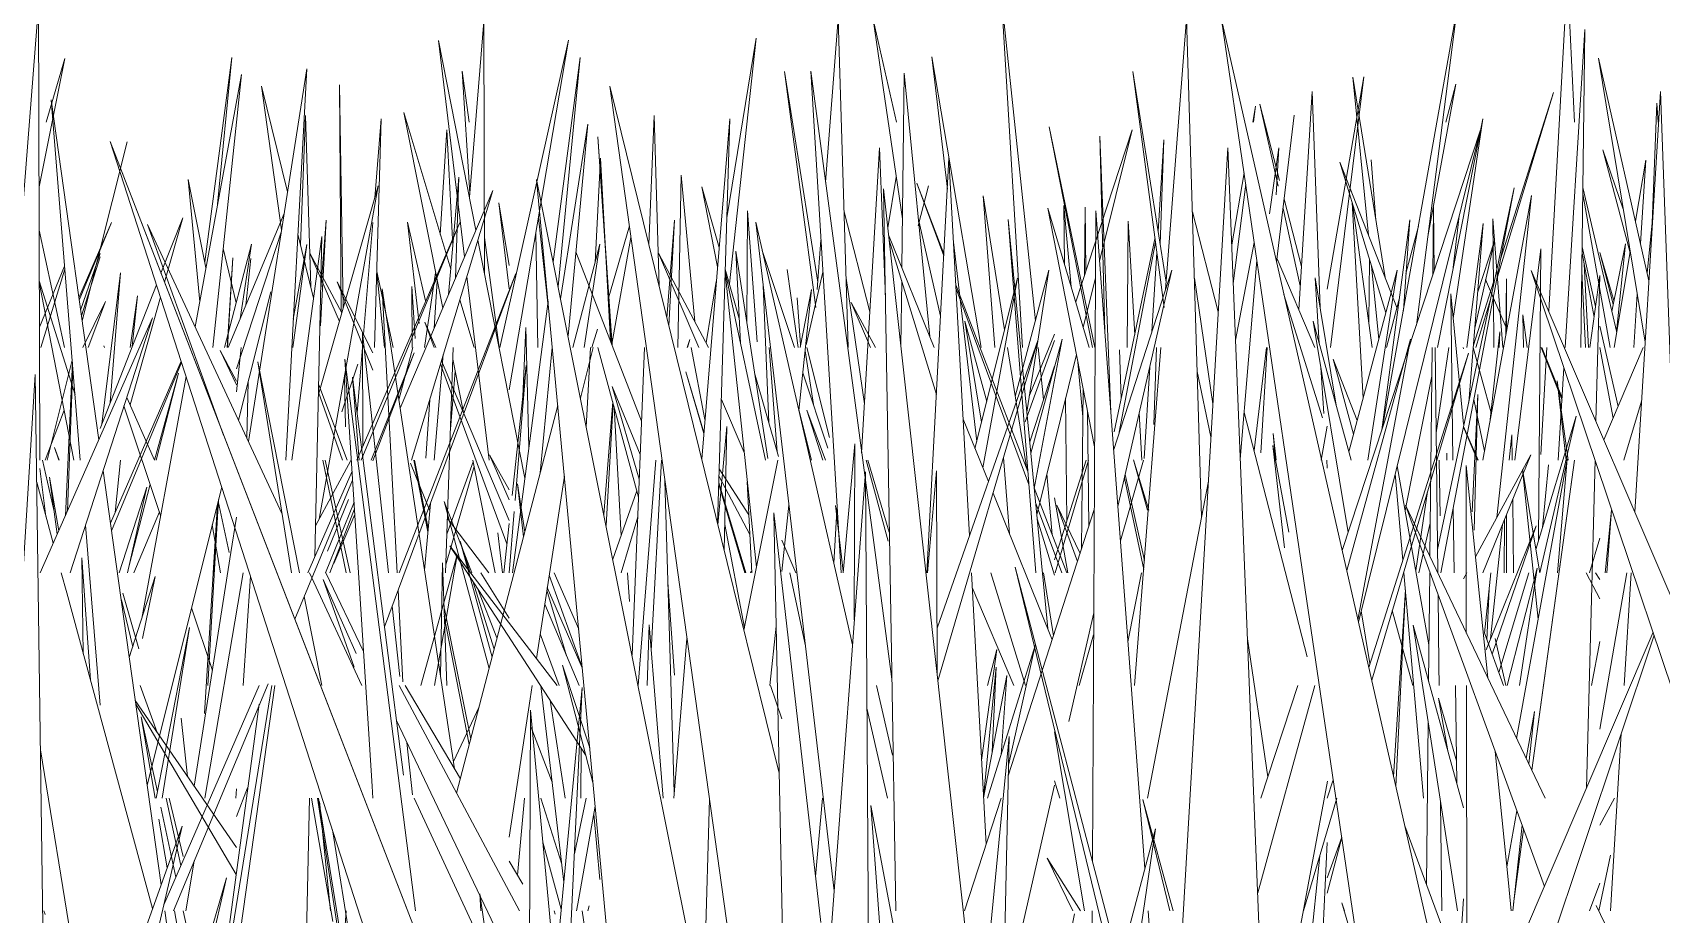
# Model space of a CAD drawing. Header units: millimetres. Extents: x -9575 to 27274, y -4387 to 11354.
# Drawn here: x -5550.96 to -5511.07, y 3094.05 to 3115.64 of the extents above; entities that cross this region are included whole.
import ezdxf

# ---------------------------------------------------------------- set-up
doc = ezdxf.new("R2010")
doc.units = ezdxf.units.MM
doc.layers.add('G-IMPT', color=8, linetype='Continuous', lineweight=9)

# ---------------------------------------------------------------- blocks, each defined once
blk = doc.blocks.new('Grass Array - 25_dwg-V15-North')
at = {"layer": 'G-IMPT'}
for p, q in [((-5540.262, 3111.608), (-5539.909, 3115.91)), ((-5539.888, 3109.716), (-5539.909, 3115.91)), ((-5513.43, 3107.931), (-5512.954, 3115.713)), ((-5513.045, 3107.931), (-5512.954, 3115.713)), ((-5540.102, 3110.8), (-5541.019, 3115.448)), ((-5540.38, 3110.147), (-5541.019, 3115.448)), ((-5539.519, 3107.931), (-5537.833, 3115.453)), ((-5539.288, 3106.892), (-5537.833, 3115.453)), ((-5546.977, 3108.434), (-5545.845, 3114.615)), ((-5546.544, 3107.931), (-5545.845, 3114.615)), ((-5529.673, 3109.886), (-5529.615, 3114.644)), ((-5528.991, 3108.198), (-5529.615, 3114.644)), ((-5516.795, 3110.645), (-5516.108, 3114.378)), ((-5516.353, 3113.449), (-5516.108, 3114.378)), ((-5521.082, 3113.449), (-5521.015, 3113.84)), ((-5521.064, 3113.449), (-5521.015, 3113.84)), ((-5540.974, 3110.699), (-5540.81, 3113.255)), ((-5540.668, 3110.418), (-5540.81, 3113.255)), ((-5538.029, 3109.124), (-5537.36, 3113.397)), ((-5537.847, 3108.215), (-5537.36, 3113.397)), ((-5525.002, 3107.931), (-5526.064, 3113.33)), ((-5526.064, 3113.33), (-5524.947, 3107.931)), ((-5520.064, 3113.616), (-5520.496, 3110.018)), ((-5516.559, 3107.931), (-5515.45, 3113.531)), ((-5516.175, 3108.635), (-5515.45, 3113.531)), ((-5549.746, 3108.58), (-5548.645, 3112.965)), ((-5549.745, 3108.579), (-5548.645, 3112.965)), ((-5540.772, 3109.228), (-5540.521, 3112.102)), ((-5540.604, 3109.622), (-5540.521, 3112.102)), ((-5521.597, 3110.446), (-5521.295, 3112.207)), ((-5543.957, 3106.777), (-5542.495, 3111.883)), ((-5543.94, 3103.722), (-5542.495, 3111.883)), ((-5539.688, 3111.773), (-5541.957, 3106.443)), ((-5541.68, 3105.172), (-5539.688, 3111.773)), ((-5527.68, 3111.645), (-5527.156, 3108.359)), ((-5527.68, 3111.645), (-5527.393, 3107.931)), ((-5527.393, 3107.931), (-5527.68, 3111.645)), ((-5521.558, 3109.492), (-5521.254, 3111.929)), ((-5547.814, 3109.749), (-5547.282, 3111.106)), ((-5547.727, 3109.525), (-5547.282, 3111.106)), ((-5546.169, 3107.931), (-5544.798, 3111.206)), ((-5526.102, 3101.047), (-5527.068, 3111.062)), ((-5526.395, 3102.413), (-5527.068, 3111.062)), ((-5517.918, 3105.91), (-5517.239, 3111.055)), ((-5517.393, 3108.838), (-5517.239, 3111.055)), ((-5517.33, 3109.742), (-5517.026, 3110.897)), ((-5550.175, 3107.931), (-5550.797, 3110.798)), ((-5545.964, 3107.403), (-5544.866, 3110.774)), ((-5538.905, 3104.73), (-5540.055, 3110.558)), ((-5550.791, 3108.424), (-5550.174, 3109.921)), ((-5550.752, 3107.931), (-5550.168, 3109.848)), ((-5541.358, 3107.931), (-5541.088, 3109.755)), ((-5539.781, 3105.172), (-5540.323, 3109.669)), ((-5532.477, 3109.842), (-5532.212, 3107.931)), ((-5519.452, 3108.023), (-5519.555, 3109.633)), ((-5519.039, 3106.513), (-5519.555, 3109.633)), ((-5549.918, 3106.767), (-5550.793, 3109.563)), ((-5549.944, 3105.172), (-5550.793, 3109.531)), ((-5549.302, 3105.946), (-5547.926, 3109.462)), ((-5542.626, 3107.377), (-5543.498, 3109.533)), ((-5542.626, 3107.802), (-5543.498, 3109.533)), ((-5541.019, 3100.212), (-5542.398, 3109.365)), ((-5542.029, 3102.413), (-5542.398, 3109.365)), ((-5541.122, 3108.406), (-5541.048, 3109.551)), ((-5533.067, 3109.444), (-5532.932, 3106.094)), ((-5529.697, 3107.979), (-5529.677, 3109.559)), ((-5527.883, 3105.455), (-5526.839, 3109.625)), ((-5527.692, 3104.982), (-5526.839, 3109.625)), ((-5515.918, 3106.049), (-5516.235, 3109.239)), ((-5516.184, 3105.172), (-5516.235, 3109.239)), ((-5549.73, 3107.931), (-5549.171, 3109.053)), ((-5549.598, 3107.931), (-5549.171, 3109.053)), ((-5548.571, 3106.522), (-5547.829, 3109.161)), ((-5548.565, 3107.931), (-5548.388, 3109.195)), ((-5548.517, 3107.953), (-5548.388, 3109.195)), ((-5532.151, 3107.993), (-5532.238, 3109.144)), ((-5517.807, 3107.931), (-5517.496, 3109.114)), ((-5541.087, 3107.931), (-5541.351, 3108.552)), ((-5541.121, 3107.931), (-5541.351, 3108.552)), ((-5538.95, 3106.726), (-5538.881, 3108.416)), ((-5538.805, 3105.487), (-5538.881, 3108.416)), ((-5537.262, 3107.931), (-5537.126, 3108.374)), ((-5541.989, 3106.65), (-5541.645, 3107.931)), ((-5541.125, 3105.172), (-5540.9, 3107.757)), ((-5540.844, 3102.413), (-5540.66, 3107.931)), ((-5537.541, 3106.688), (-5537.235, 3107.931)), ((-5532.92, 3107.931), (-5532.727, 3105.371)), ((-5531.839, 3106.531), (-5532.04, 3107.85)), ((-5531.997, 3107.931), (-5531.441, 3105.722)), ((-5527.087, 3107.931), (-5526.612, 3104.952)), ((-5520.746, 3107.931), (-5521.049, 3105.403)), ((-5516.589, 3105.837), (-5516.279, 3107.931)), ((-5512.486, 3105.669), (-5511.521, 3107.931)), ((-5550.601, 3105.172), (-5549.987, 3107.617)), ((-5550.6, 3105.172), (-5549.987, 3107.616)), ((-5549.983, 3107.566), (-5550.155, 3103.81)), ((-5549.972, 3107.436), (-5550.101, 3103.932)), ((-5550.101, 3103.932), (-5549.972, 3107.436)), ((-5539.343, 3103.121), (-5540.97, 3107.523)), ((-5539.288, 3103.696), (-5540.947, 3107.601)), ((-5540.727, 3105.93), (-5540.611, 3107.35)), ((-5538.868, 3107.485), (-5539.213, 3104.309)), ((-5538.868, 3107.485), (-5539.143, 3104.182)), ((-5519.342, 3106.316), (-5519.414, 3107.44)), ((-5513.599, 3105.172), (-5513.461, 3107.434)), ((-5548.286, 3101.291), (-5547.2, 3107.215)), ((-5536.103, 3104.706), (-5536.763, 3106.974)), ((-5536.079, 3105.308), (-5536.763, 3106.974)), ((-5517.35, 3103.938), (-5516.698, 3107.229)), ((-5541.326, 3105.218), (-5541.234, 3106.648)), ((-5536.97, 3103.841), (-5536.753, 3106.598)), ((-5536.916, 3103.573), (-5536.74, 3106.551)), ((-5511.999, 3105.172), (-5511.56, 3106.614)), ((-5550.648, 3105.172), (-5550.182, 3106.394)), ((-5514.148, 3102.982), (-5513.159, 3106.248)), ((-5514.05, 3102.413), (-5513.159, 3106.248)), ((-5534.177, 3103.587), (-5533.955, 3105.995)), ((-5534.022, 3102.959), (-5533.955, 3105.995)), ((-5519.408, 3105.172), (-5519.256, 3106.004)), ((-5516.331, 3105.341), (-5516.33, 3105.172)), ((-5550.629, 3103.791), (-5550.782, 3104.966)), ((-5550.429, 3103.917), (-5550.711, 3105.172)), ((-5548.938, 3103.892), (-5548.805, 3105.172)), ((-5544.028, 3103.56), (-5543.163, 3105.164)), ((-5541.233, 3103.93), (-5541.703, 3105.093)), ((-5541.278, 3103.419), (-5541.619, 3105.172)), ((-5541.271, 3103.497), (-5541.608, 3105.172)), ((-5540.838, 3102.604), (-5540.147, 3105.016)), ((-5540.813, 3103.357), (-5540.169, 3105.13)), ((-5527.184, 3105.235), (-5527.04, 3103.368)), ((-5527.04, 3103.368), (-5527.184, 3105.235)), ((-5519.256, 3104.976), (-5519.268, 3105.172)), ((-5513.985, 3103.52), (-5513.839, 3105.054)), ((-5550.355, 3103.357), (-5550.54, 3104.755)), ((-5550.318, 3103.441), (-5550.54, 3104.755)), ((-5546.142, 3102.909), (-5546.412, 3104.163)), ((-5543.739, 3102.939), (-5543.222, 3104.206)), ((-5541.36, 3102.477), (-5541.218, 3104.107)), ((-5517.088, 3102.465), (-5516.801, 3104.406)), ((-5548.477, 3102.413), (-5547.852, 3103.907)), ((-5543.067, 3103.838), (-5543.578, 3102.638)), ((-5539.165, 3103.914), (-5539.29, 3102.413)), ((-5516.15, 3102.413), (-5516.17, 3104.006)), ((-5546.358, 3102.413), (-5546.556, 3103.585)), ((-5539.566, 3103.392), (-5539.448, 3102.413)), ((-5539.288, 3103.621), (-5539.42, 3102.413)), ((-5515.369, 3100.526), (-5514.139, 3103.561)), ((-5515.219, 3100.418), (-5514.139, 3103.561)), ((-5512.837, 3102.413), (-5512.58, 3103.26)), ((-5541.449, 3099.654), (-5540.559, 3102.855)), ((-5541.019, 3100.212), (-5540.559, 3102.855)), ((-5540.485, 3103.185), (-5539.706, 3100.345)), ((-5540.485, 3103.185), (-5540.243, 3102.413)), ((-5540.243, 3102.413), (-5540.485, 3103.185)), ((-5540.968, 3099.879), (-5540.923, 3102.659)), ((-5540.815, 3099.654), (-5540.923, 3102.659)), ((-5543.082, 3100.1), (-5543.846, 3102.252)), ((-5543.031, 3100.435), (-5543.846, 3102.252)), ((-5540.178, 3102.207), (-5539.655, 3100.541)), ((-5539.655, 3100.541), (-5540.178, 3102.207)), ((-5526.206, 3102.413), (-5525.96, 3100.87)), ((-5515.059, 3099.974), (-5514.321, 3102.413)), ((-5541.888, 3099.744), (-5542.007, 3101.987)), ((-5540.264, 3098.207), (-5540.876, 3101.355)), ((-5540.23, 3098.336), (-5540.874, 3101.528)), ((-5537.572, 3099.654), (-5538.416, 3101.643)), ((-5538.061, 3099.654), (-5538.527, 3100.916)), ((-5512.788, 3099.654), (-5512.58, 3100.727)), ((-5541.019, 3100.212), (-5541.115, 3099.654)), ((-5540.628, 3097.615), (-5541.019, 3100.212)), ((-5527.67, 3096.913), (-5527.366, 3100.1)), ((-5527.458, 3098.029), (-5527.366, 3100.1)), ((-5527.672, 3096.9), (-5527.103, 3099.896)), ((-5527.243, 3097.957), (-5527.103, 3099.896)), ((-5516.086, 3097.265), (-5516.116, 3099.654)), ((-5540.654, 3097.792), (-5540.023, 3099.132)), ((-5547.16, 3097.425), (-5547.321, 3098.855)), ((-5539.087, 3095.012), (-5538.91, 3096.895)), ((-5538.509, 3096.895), (-5538.002, 3095.282)), ((-5538.002, 3095.282), (-5538.509, 3096.895)), ((-5538.463, 3095.819), (-5538.012, 3094.177))]:
    blk.add_line(p, q, dxfattribs=at)
blk = doc.blocks.new('Grass Array - 25_dwg-V16-North')
at = {"layer": 'G-IMPT'}
for p, q in [((-5517.909, 3105.937), (-5516.074, 3116.238)), ((-5517.075, 3108.476), (-5516.074, 3116.238)), ((-5511.379, 3109.559), (-5512.617, 3115.009)), ((-5511.471, 3108.06), (-5512.617, 3115.009)), ((-5540.916, 3108.888), (-5541.869, 3113.681)), ((-5540.718, 3109.843), (-5541.869, 3113.681)), ((-5524.701, 3108.321), (-5524.822, 3113.106)), ((-5524.555, 3106.349), (-5524.822, 3113.106)), ((-5534.186, 3109.905), (-5534.569, 3111.863)), ((-5534.147, 3110.375), (-5534.569, 3111.863)), ((-5528.646, 3110.169), (-5529.31, 3111.952)), ((-5528.643, 3110.222), (-5529.31, 3111.952)), ((-5515.447, 3105.172), (-5514.255, 3111.647)), ((-5515.105, 3103.766), (-5514.255, 3111.647)), ((-5524.952, 3105.493), (-5526.097, 3111.341)), ((-5525.087, 3107.931), (-5526.097, 3111.341)), ((-5515.837, 3107.931), (-5515.439, 3110.964)), ((-5515.792, 3106.584), (-5515.439, 3110.964)), ((-5536.045, 3106.126), (-5537.654, 3110.269)), ((-5533.625, 3108.04), (-5533.735, 3110.285)), ((-5532.954, 3105.212), (-5533.735, 3110.285)), ((-5532.303, 3107.931), (-5533.091, 3110.307)), ((-5519.56, 3107.931), (-5520.486, 3110.098)), ((-5513.018, 3110.237), (-5512.724, 3108.671)), ((-5513.016, 3110.394), (-5512.688, 3108.935)), ((-5512.688, 3108.935), (-5513.016, 3110.394)), ((-5533.654, 3108.637), (-5533.997, 3109.847)), ((-5526.588, 3104.89), (-5528.352, 3109.465)), ((-5526.563, 3104.575), (-5528.346, 3109.362)), ((-5514.882, 3108.241), (-5514.872, 3109.607)), ((-5514.871, 3108.301), (-5514.872, 3109.607)), ((-5540.144, 3107.931), (-5540.495, 3109.099)), ((-5530.444, 3107.931), (-5530.912, 3109.032)), ((-5530.321, 3107.931), (-5530.912, 3109.032)), ((-5519.375, 3106.204), (-5520.317, 3109.23)), ((-5512.58, 3108.454), (-5512.137, 3106.487)), ((-5512.137, 3106.487), (-5512.58, 3108.454)), ((-5549.197, 3107.931), (-5549.209, 3107.966)), ((-5549.193, 3107.931), (-5549.209, 3107.966)), ((-5540.409, 3106.334), (-5540.67, 3107.647)), ((-5536.121, 3104.264), (-5537.114, 3107.931)), ((-5534.828, 3107.931), (-5534.493, 3106.165)), ((-5518.612, 3105.808), (-5519.109, 3107.642)), ((-5518.523, 3106.145), (-5519.109, 3107.642)), ((-5512.585, 3107.931), (-5512.26, 3106.199)), ((-5532.695, 3105.259), (-5533.277, 3107.309)), ((-5531.485, 3105.462), (-5532.097, 3107.309)), ((-5522.442, 3107.341), (-5522.104, 3105.743)), ((-5522.104, 3105.743), (-5522.442, 3107.341)), ((-5543.256, 3105.172), (-5543.952, 3107.018)), ((-5513.629, 3107.113), (-5513.407, 3105.172)), ((-5513.629, 3107.113), (-5513.358, 3105.172)), ((-5547.823, 3103.819), (-5548.719, 3106.499)), ((-5547.974, 3105.172), (-5548.652, 3106.706)), ((-5543.366, 3105.172), (-5543.956, 3106.838)), ((-5515.567, 3106.781), (-5515.705, 3103.909)), ((-5515.567, 3106.781), (-5515.661, 3103.46)), ((-5531.889, 3105.172), (-5532.193, 3106.402)), ((-5514.734, 3105.791), (-5514.799, 3105.172)), ((-5514.734, 3105.791), (-5514.727, 3105.172)), ((-5539.288, 3104.197), (-5539.768, 3105.299)), ((-5539.288, 3104.443), (-5539.768, 3105.299)), ((-5520.196, 3103.404), (-5520.586, 3105.532)), ((-5520.307, 3103.025), (-5520.586, 3105.532)), ((-5539.63, 3102.413), (-5540.178, 3105.172)), ((-5534.143, 3104.961), (-5533.417, 3103.835)), ((-5530.005, 3103.185), (-5530.547, 3105.172)), ((-5529.98, 3103.408), (-5530.504, 3105.172)), ((-5529.272, 3105.168), (-5529.274, 3105.172)), ((-5516.491, 3103.804), (-5516.514, 3105.172)), ((-5514.475, 3104.941), (-5514.092, 3101.278)), ((-5514.475, 3104.941), (-5514.053, 3102.413)), ((-5514.053, 3102.413), (-5514.475, 3104.941)), ((-5533.393, 3103.353), (-5534.149, 3104.767)), ((-5533.347, 3102.413), (-5533.457, 3104.637)), ((-5525.633, 3102.413), (-5526.434, 3104.491)), ((-5539.778, 3100.069), (-5540.876, 3104.159)), ((-5540.205, 3102.413), (-5540.876, 3104.159)), ((-5525.758, 3102.413), (-5526.4, 3104.136)), ((-5514.716, 3104.209), (-5514.695, 3102.413)), ((-5539.785, 3102.413), (-5540.8, 3103.744)), ((-5525.934, 3102.352), (-5526.361, 3103.736)), ((-5514.923, 3102.413), (-5514.914, 3103.721)), ((-5514.864, 3102.413), (-5514.866, 3103.84)), ((-5512.453, 3102.413), (-5512.299, 3103.945)), ((-5512.411, 3102.413), (-5512.299, 3103.945)), ((-5534.008, 3103.598), (-5533.529, 3101.068)), ((-5514.965, 3103.597), (-5515.258, 3100.8)), ((-5539.288, 3101.304), (-5539.982, 3102.413)), ((-5537.499, 3100.103), (-5538.307, 3102.355)), ((-5537.586, 3101.034), (-5538.19, 3102.413)), ((-5526.932, 3099.654), (-5527.951, 3102.055)), ((-5515.41, 3100.933), (-5515.25, 3102.413)), ((-5512.58, 3101.777), (-5512.92, 3102.413)), ((-5512.58, 3102.246), (-5512.692, 3102.413)), ((-5539.593, 3100.821), (-5540.051, 3102.011)), ((-5538.363, 3101.99), (-5537.881, 3100.382)), ((-5537.498, 3100.087), (-5538.354, 3102.052)), ((-5546.554, 3100.021), (-5547.065, 3101.553)), ((-5514.944, 3099.654), (-5515.409, 3100.943)), ((-5514.885, 3099.654), (-5515.144, 3100.801)), ((-5516.093, 3097.808), (-5516.533, 3099.343)), ((-5538.236, 3097.29), (-5538.748, 3098.622)), ((-5538.162, 3094.053), (-5538.185, 3094.136))]:
    blk.add_line(p, q, dxfattribs=at)
blk = doc.blocks.new('Grass Array - 25_dwg-V17-North')
at = {"layer": 'G-IMPT'}
for p in [(-6718.146, 3108.58), (-6718.145, 3108.579)]:
    blk.add_line(p, (-6717.045, 3112.965), dxfattribs=at)
blk = doc.blocks.new('Grass Array - Grass Array-440235-North')
for name, p in [('Grass Array - 25_dwg-V15-North', (0, 0)), ('Grass Array - 25_dwg-V16-North', (0, 0)), ('Grass Array - 25_dwg-V17-North', (1168.4, 0))]:
    blk.add_blockref(name, p)
blk = doc.blocks.new('Grass Array - 25_dwg-V20-North')
at = {"layer": 'G-IMPT'}
for p, q in [((-5526.715, 3107.931), (-5527.241, 3116.58)), ((-5526.404, 3108.582), (-5527.241, 3116.58)), ((-5533.96, 3111.102), (-5533.239, 3115.504)), ((-5533.896, 3109.489), (-5533.239, 3115.504)), ((-5550.799, 3111.86), (-5550.169, 3115.003)), ((-5550.624, 3113.449), (-5550.169, 3115.003)), ((-5528.935, 3115.046), (-5528.559, 3111.809)), ((-5528.935, 3115.046), (-5527.732, 3107.931)), ((-5527.732, 3107.931), (-5528.935, 3115.046)), ((-5517.839, 3109.64), (-5518.629, 3114.548)), ((-5518.246, 3110.677), (-5518.629, 3114.548)), ((-5543.398, 3108.801), (-5543.443, 3114.36)), ((-5543.349, 3108.901), (-5543.443, 3114.36)), ((-5515.091, 3109.657), (-5513.72, 3114.172)), ((-5515.012, 3110.091), (-5513.72, 3114.172)), ((-5520.428, 3112.021), (-5520.906, 3113.884)), ((-5520.46, 3111.88), (-5520.906, 3113.884)), ((-5536.773, 3108.001), (-5537.116, 3113.087)), ((-5536.768, 3107.988), (-5537.116, 3113.087)), ((-5523.26, 3113.014), (-5523.399, 3110.766)), ((-5523.26, 3113.014), (-5523.35, 3110.458)), ((-5523.35, 3110.458), (-5523.26, 3113.014)), ((-5520.442, 3112.817), (-5520.667, 3111.203)), ((-5520.442, 3112.817), (-5520.509, 3111.666)), ((-5520.509, 3111.666), (-5520.442, 3112.817)), ((-5518.066, 3111.049), (-5518.185, 3112.525)), ((-5535.155, 3107.931), (-5535.073, 3112.144)), ((-5534.744, 3108.567), (-5535.073, 3112.144)), ((-5529.809, 3112.1), (-5530.015, 3110.861)), ((-5530.015, 3110.861), (-5529.809, 3112.1)), ((-5539.542, 3111.468), (-5539.288, 3109.361)), ((-5539.542, 3111.468), (-5539.288, 3109.938)), ((-5539.288, 3109.938), (-5539.542, 3111.468)), ((-5525.693, 3109.98), (-5525.707, 3111.407)), ((-5525.527, 3109.417), (-5525.707, 3111.407)), ((-5519.917, 3109.438), (-5520.338, 3111.332)), ((-5519.888, 3109.914), (-5520.311, 3111.563)), ((-5536.862, 3109.109), (-5536.345, 3110.907)), ((-5524.158, 3107.931), (-5524.128, 3111.019)), ((-5523.971, 3108.242), (-5524.128, 3111.019)), ((-5516.172, 3109.885), (-5516.024, 3111.153)), ((-5514.957, 3107.931), (-5515.201, 3111.076)), ((-5515.189, 3109.434), (-5515.201, 3111.076)), ((-5536.776, 3108.007), (-5536.305, 3110.619)), ((-5528.408, 3110.507), (-5527.841, 3105.624)), ((-5512.291, 3108.814), (-5511.957, 3110.463)), ((-5512.174, 3108.312), (-5511.957, 3110.463)), ((-5549.783, 3108.843), (-5549.302, 3110.228)), ((-5549.763, 3108.705), (-5549.302, 3110.146)), ((-5546.291, 3110.355), (-5545.972, 3109.021)), ((-5545.735, 3108.967), (-5545.611, 3110.111)), ((-5523.431, 3110.254), (-5523.55, 3108.321)), ((-5518.24, 3108.544), (-5518.219, 3110.077)), ((-5512.238, 3109.076), (-5512.585, 3110.255)), ((-5512.255, 3108.992), (-5512.585, 3110.255)), ((-5549.261, 3106.051), (-5548.801, 3109.76)), ((-5549.055, 3106.579), (-5548.801, 3109.76)), ((-5517.994, 3108.131), (-5518.171, 3109.92)), ((-5541.659, 3107.931), (-5541.675, 3109.423)), ((-5541.588, 3108.145), (-5541.675, 3109.423)), ((-5534.462, 3108.039), (-5534.216, 3109.541)), ((-5515.679, 3107.985), (-5515.19, 3109.531)), ((-5514.858, 3108.374), (-5515.38, 3109.591)), ((-5515.615, 3107.931), (-5515.258, 3109.107)), ((-5515.177, 3107.931), (-5515.187, 3109.173)), ((-5526.65, 3106.112), (-5525.934, 3108.1)), ((-5526.553, 3106.735), (-5525.934, 3108.259)), ((-5545.964, 3106.844), (-5545.847, 3107.931)), ((-5526.203, 3106.657), (-5526.336, 3107.931)), ((-5524.304, 3106.668), (-5524.347, 3107.873)), ((-5523.44, 3107.931), (-5523.507, 3106.042)), ((-5523.507, 3106.042), (-5523.44, 3107.931)), ((-5520.728, 3107.931), (-5520.88, 3105.351)), ((-5520.88, 3105.351), (-5520.728, 3107.931)), ((-5547.969, 3105.172), (-5547.381, 3107.302)), ((-5547.928, 3105.172), (-5547.381, 3107.302)), ((-5543.389, 3106.356), (-5542.996, 3107.524)), ((-5525.238, 3106.235), (-5525.36, 3107.573)), ((-5523.604, 3107.451), (-5523.743, 3105.215)), ((-5545.709, 3105.705), (-5545.679, 3107.09)), ((-5543.298, 3105.988), (-5543.32, 3107.225)), ((-5525.633, 3103.682), (-5525.662, 3106.689)), ((-5523.797, 3105.172), (-5523.862, 3106.318)), ((-5520.582, 3105.827), (-5520.527, 3105.172)), ((-5520.582, 3105.827), (-5520.504, 3105.172)), ((-5520.504, 3105.172), (-5520.582, 3105.827)), ((-5515.564, 3105.172), (-5515.918, 3105.997)), ((-5515.576, 3105.172), (-5515.918, 3105.977)), ((-5548.6, 3102.555), (-5548.079, 3104.584)), ((-5536.341, 3101.713), (-5536.389, 3102.413))]:
    blk.add_line(p, q, dxfattribs=at)
blk = doc.blocks.new('Grass Array - 25_dwg-V22-North')
at = {"layer": 'G-IMPT'}
for p, q in [((-5536.851, 3109.15), (-5537.116, 3113.087)), ((-5536.848, 3109.159), (-5537.116, 3113.087)), ((-5536.341, 3101.713), (-5536.389, 3102.413))]:
    blk.add_line(p, q, dxfattribs=at)
blk = doc.blocks.new('Grass Array - Grass Array-V24-North')
for name in ['Grass Array - 25_dwg-V20-North', 'Grass Array - 25_dwg-V22-North']:
    blk.add_blockref(name, (0, 0))
blk = doc.blocks.new('Grass Array - 25_dwg-V30-North')
at = {"layer": 'G-IMPT'}
for p, q in [((-5546.189, 3107.931), (-5546.053, 3110.12)), ((-5546.182, 3107.931), (-5546.053, 3110.12)), ((-5534.519, 3105.85), (-5534.964, 3107.334)), ((-5534.521, 3105.826), (-5534.964, 3107.334))]:
    blk.add_line(p, q, dxfattribs=at)
blk = doc.blocks.new('Grass Array - 25_dwg-V34-North')
at = {"layer": 'G-IMPT'}
for p, q in [((-5546.189, 3107.931), (-5546.053, 3110.12)), ((-5546.182, 3107.931), (-5546.053, 3110.12)), ((-5534.519, 3105.85), (-5534.964, 3107.334)), ((-5534.521, 3105.826), (-5534.964, 3107.334)), ((-5533.519, 3102.413), (-5534.154, 3104.576)), ((-5533.49, 3102.413), (-5534.153, 3104.626)), ((-5546.532, 3102.413), (-5546.427, 3104.101)), ((-5546.507, 3102.413), (-5546.401, 3104.204)), ((-5543.774, 3095.57), (-5543.956, 3096.745)), ((-5543.759, 3095.672), (-5543.94, 3096.79))]:
    blk.add_line(p, q, dxfattribs=at)
blk = doc.blocks.new('Grass Array - 25_dwg-V37-North')
at = {"layer": 'G-IMPT'}
for p, q in [((-5546.189, 3107.931), (-5546.053, 3110.12)), ((-5546.182, 3107.931), (-5546.053, 3110.12)), ((-5534.519, 3105.85), (-5534.964, 3107.334)), ((-5534.521, 3105.826), (-5534.964, 3107.334)), ((-5533.519, 3102.413), (-5534.154, 3104.576)), ((-5533.49, 3102.413), (-5534.153, 3104.626)), ((-5546.746, 3098.964), (-5546.427, 3104.101)), ((-5546.669, 3099.654), (-5546.401, 3104.204)), ((-5543.774, 3095.57), (-5543.956, 3096.745)), ((-5543.759, 3095.672), (-5543.94, 3096.79))]:
    blk.add_line(p, q, dxfattribs=at)
blk = doc.blocks.new('Grass Array - Grass Array-440908-North')
for name in ['Grass Array - 25_dwg-V34-North', 'Grass Array - 25_dwg-V37-North', 'Grass Array - 25_dwg-V37-North', 'Grass Array - 25_dwg-V30-North']:
    blk.add_blockref(name, (0, 0))
blk = doc.blocks.new('Grass Array - 25_dwg-V46-North')
at = {"layer": 'G-IMPT'}
for p, q in [((-5513.835, 3108.817), (-5513.38, 3117.043)), ((-5513.203, 3113.449), (-5513.38, 3117.043)), ((-5531.542, 3111.98), (-5531.23, 3115.987)), ((-5530.99, 3107.931), (-5531.23, 3115.987)), ((-5529.659, 3111.075), (-5530.376, 3115.957)), ((-5529.806, 3113.449), (-5530.376, 3115.957)), ((-5546.739, 3110.022), (-5546.082, 3115.032)), ((-5546.426, 3111.441), (-5546.082, 3115.032)), ((-5540.435, 3114.697), (-5540.253, 3111.71)), ((-5540.435, 3114.697), (-5540.269, 3113.449)), ((-5531.733, 3109.529), (-5532.549, 3114.689)), ((-5531.782, 3108.906), (-5532.549, 3114.689)), ((-5519.256, 3109.359), (-5518.362, 3114.557)), ((-5519.177, 3107.931), (-5518.362, 3114.557)), ((-5544.861, 3110.806), (-5545.353, 3114.323)), ((-5544.715, 3111.736), (-5545.353, 3114.323)), ((-5519.953, 3108.851), (-5519.625, 3114.194)), ((-5519.625, 3114.194), (-5519.433, 3108.896)), ((-5511.302, 3110.977), (-5511.19, 3113.912)), ((-5511.156, 3113.449), (-5511.19, 3113.912)), ((-5544.399, 3110.453), (-5544.271, 3113.605)), ((-5544.145, 3109.425), (-5544.271, 3113.605)), ((-5542.585, 3107.931), (-5542.418, 3113.527)), ((-5542.577, 3111.597), (-5542.418, 3113.527)), ((-5525.417, 3109.047), (-5524.031, 3113.261)), ((-5524.83, 3110.043), (-5524.031, 3113.261)), ((-5537.185, 3110.006), (-5537.049, 3112.564)), ((-5536.807, 3108.088), (-5537.049, 3112.564)), ((-5530.222, 3112.821), (-5530.657, 3105.351)), ((-5530.222, 3112.821), (-5530.075, 3109.163)), ((-5517.822, 3108.777), (-5518.949, 3112.47)), ((-5517.551, 3108.905), (-5518.949, 3112.47)), ((-5512.008, 3111.318), (-5512.506, 3112.771)), ((-5511.84, 3110.25), (-5512.506, 3112.771)), ((-5511.711, 3111.018), (-5511.458, 3112.515)), ((-5511.587, 3110.474), (-5511.458, 3112.515)), ((-5546.865, 3109.047), (-5547.145, 3112.045)), ((-5546.712, 3109.883), (-5547.145, 3112.045)), ((-5529.272, 3110.905), (-5529.024, 3111.885)), ((-5512.327, 3107.931), (-5513.001, 3111.691)), ((-5512.17, 3108.296), (-5512.999, 3111.85)), ((-5533.466, 3108.536), (-5533.451, 3111.274)), ((-5533.213, 3108.067), (-5533.451, 3111.274)), ((-5530.456, 3108.8), (-5531.089, 3111.249)), ((-5525.202, 3109.7), (-5525.185, 3111.362)), ((-5525.166, 3109.809), (-5525.185, 3111.362)), ((-5518.378, 3106.69), (-5518.646, 3111.476)), ((-5518.156, 3107.931), (-5518.639, 3111.454)), ((-5549.825, 3109.144), (-5549.026, 3110.986)), ((-5549.816, 3109.085), (-5549.026, 3110.986)), ((-5543.908, 3108.461), (-5543.768, 3111.043)), ((-5543.9, 3109.358), (-5543.768, 3111.043)), ((-5542.852, 3108.25), (-5542.626, 3110.993)), ((-5541.489, 3108.515), (-5541.779, 3110.997)), ((-5541.339, 3109.073), (-5541.779, 3110.997)), ((-5538.341, 3109.017), (-5538.572, 3111.104)), ((-5528.725, 3108.694), (-5529.272, 3111.101)), ((-5511.424, 3109.756), (-5511.278, 3111.22)), ((-5546.257, 3107.931), (-5545.597, 3110.46)), ((-5545.877, 3108.627), (-5545.597, 3110.46)), ((-5544.075, 3109.137), (-5544.461, 3110.704)), ((-5539.891, 3110.625), (-5539.531, 3107.931)), ((-5538.584, 3107.931), (-5538.632, 3110.751)), ((-5531.747, 3109.352), (-5531.653, 3110.559)), ((-5524.474, 3105.864), (-5523.475, 3110.587)), ((-5524.348, 3105.853), (-5523.464, 3110.504)), ((-5515.645, 3108.405), (-5515.159, 3110.537)), ((-5515.576, 3109.263), (-5515.159, 3110.537)), ((-5543.445, 3108.566), (-5544.165, 3110.239)), ((-5543.385, 3108.776), (-5544.165, 3110.239)), ((-5514.027, 3110.348), (-5514.66, 3105.172)), ((-5514.027, 3110.348), (-5514.081, 3103.202)), ((-5512.231, 3107.931), (-5511.836, 3110.274)), ((-5542.53, 3109.754), (-5542.337, 3107.931)), ((-5542.529, 3109.788), (-5542.131, 3107.931)), ((-5542.131, 3107.931), (-5542.529, 3109.788)), ((-5532.012, 3107.99), (-5531.605, 3109.775)), ((-5526.896, 3106.733), (-5526.075, 3109.82)), ((-5526.613, 3106.348), (-5526.075, 3109.82)), ((-5525.232, 3108.422), (-5524.93, 3109.638)), ((-5512.931, 3107.931), (-5513.023, 3109.798)), ((-5512.862, 3107.931), (-5512.968, 3109.97)), ((-5530.587, 3106.549), (-5531.04, 3109.625)), ((-5511.748, 3107.931), (-5511.665, 3109.237)), ((-5527.722, 3106.099), (-5528.132, 3108.574)), ((-5527.595, 3106.607), (-5528.132, 3108.574)), ((-5514.45, 3107.931), (-5514.466, 3108.732)), ((-5514.364, 3107.931), (-5514.466, 3108.732)), ((-5534.933, 3107.931), (-5534.867, 3108.122)), ((-5534.923, 3107.931), (-5534.867, 3108.122)), ((-5526.516, 3105.341), (-5525.745, 3108.131)), ((-5526.432, 3104.473), (-5525.745, 3108.131)), ((-5515.264, 3106.166), (-5515.028, 3108.316)), ((-5515.044, 3107.931), (-5515.028, 3108.316)), ((-5543.01, 3106.332), (-5542.878, 3107.931)), ((-5537.399, 3105.979), (-5537.295, 3107.931)), ((-5526.371, 3103.833), (-5525.396, 3107.76)), ((-5515.925, 3107.931), (-5515.918, 3107.896)), ((-5515.681, 3107.931), (-5515.245, 3106.333)), ((-5514.029, 3105.309), (-5513.884, 3107.931)), ((-5514.016, 3107.931), (-5513.509, 3106.639)), ((-5513.999, 3107.931), (-5513.506, 3106.7)), ((-5526.543, 3105.622), (-5525.934, 3107.474)), ((-5525.272, 3102.997), (-5525.231, 3106.917)), ((-5536.549, 3103.319), (-5536.72, 3106.477)), ((-5515.665, 3106.658), (-5515.407, 3105.389)), ((-5525.091, 3103.556), (-5525.125, 3106.375)), ((-5525.934, 3102.734), (-5525.16, 3105.172)), ((-5525.92, 3102.413), (-5525.104, 3105.172)), ((-5525.991, 3103.343), (-5526.122, 3104.835)), ((-5536.75, 3102.745), (-5536.163, 3104.42)), ((-5525.609, 3102.413), (-5525.934, 3104.245)), ((-5525.372, 3102.689), (-5525.875, 3104.068)), ((-5525.309, 3102.882), (-5525.875, 3104.068)), ((-5536.543, 3102.413), (-5536.141, 3103.782)), ((-5517.012, 3102.413), (-5516.735, 3103.627)), ((-5515.346, 3100.77), (-5515.294, 3102.009))]:
    blk.add_line(p, q, dxfattribs=at)
blk = doc.blocks.new('Grass Array - Grass Array-V47-North')
blk.add_blockref('Grass Array - 25_dwg-V46-North', (0, 0))
blk = doc.blocks.new('Grass Array - 25_dwg-V51-North')
at = {"layer": 'G-IMPT'}
for p, q in [((-5550.81, 3116.294), (-5551.461, 3107.931)), ((-5550.81, 3116.294), (-5550.783, 3105.172)), ((-5523.217, 3109.352), (-5522.7, 3115.987)), ((-5522.336, 3103.779), (-5522.7, 3115.987)), ((-5520.055, 3103.77), (-5521.846, 3115.957)), ((-5511.884, 3072.14), (-5521.846, 3115.957)), ((-5538.209, 3110.022), (-5537.551, 3115.032)), ((-5538.09, 3109.425), (-5537.551, 3115.032)), ((-5545.674, 3105.628), (-5544.242, 3114.749)), ((-5544.76, 3105.172), (-5544.242, 3114.749)), ((-5531.905, 3114.697), (-5531.157, 3102.413)), ((-5531.905, 3114.697), (-5530.314, 3102.784)), ((-5523.203, 3109.529), (-5524.019, 3114.689)), ((-5523.252, 3108.906), (-5524.019, 3114.689)), ((-5533.231, 3088.618), (-5536.823, 3114.323)), ((-5533.948, 3102.661), (-5536.823, 3114.323)), ((-5511.727, 3103.896), (-5511.095, 3114.194)), ((-5511.095, 3114.194), (-5510.67, 3102.481)), ((-5549.789, 3105.172), (-5550.504, 3113.989)), ((-5550.504, 3113.989), (-5549.337, 3105.669)), ((-5535.869, 3110.453), (-5535.74, 3113.605)), ((-5535.615, 3109.425), (-5535.74, 3113.605)), ((-5534.573, 3105.196), (-5533.888, 3113.527)), ((-5534.183, 3103.612), (-5533.888, 3113.527)), ((-5518.89, 3102.956), (-5515.501, 3113.261)), ((-5518.492, 3101.207), (-5515.501, 3113.261)), ((-5549.06, 3112.972), (-5528.068, 3048)), ((-5549.06, 3112.972), (-5544.634, 3101.532)), ((-5523.995, 3048.185), (-5549.06, 3112.972)), ((-5529.058, 3102.413), (-5528.519, 3112.564)), ((-5528.019, 3103.319), (-5528.519, 3112.564)), ((-5521.692, 3112.821), (-5523.101, 3088.618)), ((-5521.692, 3112.821), (-5521.233, 3101.368)), ((-5536.008, 3084.143), (-5538.615, 3112.045)), ((-5536.346, 3100.726), (-5538.615, 3112.045)), ((-5529.927, 3100.466), (-5530.12, 3111.81)), ((-5526.945, 3083.1), (-5530.12, 3111.81)), ((-5516.554, 3102.982), (-5514.681, 3111.834)), ((-5516.473, 3102.413), (-5514.681, 3111.834)), ((-5524.982, 3099.965), (-5524.921, 3111.274)), ((-5523.723, 3095.173), (-5524.921, 3111.274)), ((-5521.926, 3108.8), (-5522.559, 3111.249)), ((-5516.672, 3109.7), (-5516.655, 3111.362)), ((-5516.636, 3109.809), (-5516.655, 3111.362)), ((-5546.28, 3105.786), (-5548.144, 3110.944)), ((-5544.847, 3103.849), (-5548.144, 3110.944)), ((-5543.018, 3105.172), (-5540.496, 3110.986)), ((-5542.914, 3105.172), (-5540.496, 3110.986)), ((-5535.425, 3108.654), (-5535.238, 3111.043)), ((-5535.378, 3108.461), (-5535.238, 3111.043)), ((-5531.928, 3099.71), (-5533.249, 3110.997)), ((-5530.883, 3100.65), (-5533.249, 3110.997)), ((-5544.607, 3105.172), (-5543.872, 3110.643)), ((-5544.583, 3107.931), (-5544.239, 3110.449)), ((-5544.573, 3108.622), (-5544.239, 3110.449)), ((-5544.044, 3102.807), (-5543.872, 3110.643)), ((-5537.727, 3107.931), (-5537.067, 3110.46)), ((-5537.454, 3107.931), (-5537.067, 3110.46)), ((-5528.883, 3107.931), (-5529.996, 3110.684)), ((-5528.826, 3106.777), (-5529.981, 3110.554)), ((-5521.503, 3108.112), (-5521.044, 3110.499)), ((-5546.189, 3107.931), (-5546.053, 3110.12)), ((-5546.182, 3107.931), (-5546.053, 3110.12)), ((-5534.642, 3107.931), (-5535.635, 3110.239)), ((-5534.404, 3107.931), (-5535.635, 3110.239)), ((-5521.386, 3105.193), (-5520.98, 3110.062)), ((-5542.341, 3101.088), (-5539.123, 3109.737)), ((-5541.981, 3102.413), (-5539.123, 3109.737)), ((-5534, 3109.754), (-5533.235, 3102.548)), ((-5533.999, 3109.788), (-5533.01, 3105.172)), ((-5533.01, 3105.172), (-5533.999, 3109.788)), ((-5524.486, 3105.428), (-5523.064, 3109.826)), ((-5524.382, 3104.033), (-5523.064, 3109.826)), ((-5518.728, 3105.375), (-5517.545, 3109.82)), ((-5518.266, 3105.172), (-5517.545, 3109.82)), ((-5510.522, 3098.712), (-5514.262, 3109.814)), ((-5506.775, 3092.339), (-5514.262, 3109.814)), ((-5512.583, 3109.695), (-5512.826, 3107.931)), ((-5512.826, 3107.931), (-5512.583, 3109.695)), ((-5512.583, 3109.695), (-5512.677, 3106.114)), ((-5545.127, 3109.292), (-5545.915, 3106.147)), ((-5532.195, 3106.385), (-5531.882, 3109.345)), ((-5532.164, 3107.931), (-5531.882, 3109.345)), ((-5522.057, 3106.549), (-5522.51, 3109.625)), ((-5539.209, 3102.413), (-5538.336, 3109.059)), ((-5550.77, 3102.413), (-5548.023, 3108.655)), ((-5550.036, 3102.413), (-5548.023, 3108.655)), ((-5518.744, 3103.4), (-5519.602, 3108.574)), ((-5518.672, 3105.172), (-5519.602, 3108.574)), ((-5542.872, 3105.51), (-5542.876, 3108.292)), ((-5542.24, 3102.413), (-5542.876, 3108.292)), ((-5528.811, 3101.06), (-5526.337, 3108.122)), ((-5528.789, 3099.77), (-5526.337, 3108.122)), ((-5518.779, 3102.469), (-5517.215, 3108.131)), ((-5518.505, 3101.264), (-5517.215, 3108.131)), ((-5545.964, 3107.102), (-5546.365, 3107.852)), ((-5545.964, 3107.011), (-5546.365, 3107.852)), ((-5541.58, 3094.136), (-5543.309, 3107.641)), ((-5542.643, 3097.189), (-5543.309, 3107.641)), ((-5542.67, 3105.172), (-5541.61, 3107.802)), ((-5542.626, 3105.15), (-5541.61, 3107.802)), ((-5538.528, 3104.859), (-5538.233, 3107.931)), ((-5536.214, 3101.99), (-5535.972, 3107.931)), ((-5523.638, 3103.949), (-5523.328, 3107.931)), ((-5518.24, 3100.098), (-5515.799, 3107.792)), ((-5518.168, 3099.782), (-5515.799, 3107.792)), ((-5516.744, 3102.809), (-5516.691, 3107.931)), ((-5516.548, 3102.413), (-5516.614, 3107.931)), ((-5551.55, 3096.661), (-5550.894, 3107.268)), ((-5550.607, 3086.969), (-5550.894, 3107.268)), ((-5549.052, 3103.631), (-5547.322, 3107.593)), ((-5549.026, 3103.443), (-5547.311, 3107.559)), ((-5544.42, 3102.413), (-5545.441, 3107.578)), ((-5544.618, 3102.413), (-5545.441, 3107.578)), ((-5534.519, 3105.85), (-5534.964, 3107.334)), ((-5534.521, 3105.826), (-5534.964, 3107.334)), ((-5541.878, 3097.46), (-5543.12, 3107.201)), ((-5542.959, 3105.172), (-5543.12, 3107.201)), ((-5540.574, 3097.02), (-5538.098, 3106.509)), ((-5533.533, 3105.355), (-5534.092, 3106.655)), ((-5531.546, 3105.172), (-5531.999, 3106.395)), ((-5531.606, 3105.172), (-5531.999, 3106.395)), ((-5527.555, 3104.644), (-5528.174, 3106.174)), ((-5519.745, 3100.356), (-5521.29, 3106.339)), ((-5550.311, 3105.172), (-5550.417, 3105.481)), ((-5550.306, 3105.172), (-5550.417, 3105.481)), ((-5531.113, 3102.413), (-5530.827, 3105.574)), ((-5530.837, 3101.265), (-5530.827, 3105.574)), ((-5515.629, 3102.8), (-5514.272, 3105.301)), ((-5515.446, 3102.413), (-5514.272, 3105.301)), ((-5549.231, 3104.91), (-5548.854, 3102.22)), ((-5544.215, 3102.413), (-5543.135, 3104.903)), ((-5543.276, 3102.413), (-5543.854, 3105.172)), ((-5543.182, 3102.413), (-5543.794, 3105.172)), ((-5536.131, 3099.656), (-5535.699, 3105.172)), ((-5535.809, 3100.505), (-5535.556, 3105.172)), ((-5533.541, 3101.008), (-5532.713, 3105.172)), ((-5531.497, 3092.437), (-5530.567, 3104.882)), ((-5530.497, 3094.451), (-5530.567, 3104.882)), ((-5528.825, 3104.912), (-5529.046, 3102.413)), ((-5529.046, 3102.413), (-5528.825, 3104.912)), ((-5528.825, 3104.912), (-5528.807, 3099.931)), ((-5524.32, 3103.194), (-5523.755, 3105.172)), ((-5523.998, 3105.176), (-5523.66, 3103.949)), ((-5523.998, 3105.176), (-5523.624, 3103.949)), ((-5523.624, 3103.949), (-5523.998, 3105.176)), ((-5516.766, 3100.653), (-5517.544, 3105.031)), ((-5515.329, 3099.842), (-5515.856, 3105.041)), ((-5515.852, 3100.938), (-5515.856, 3105.041)), ((-5514.62, 3098.358), (-5513.382, 3105.195)), ((-5514.249, 3097.579), (-5513.205, 3105.172)), ((-5513.205, 3105.172), (-5514.077, 3098.827)), ((-5513.617, 3102.413), (-5513.382, 3105.195)), ((-5512.701, 3105.172), (-5512.911, 3097.143)), ((-5550.451, 3103.137), (-5550.857, 3104.628)), ((-5548.84, 3102.413), (-5548.156, 3104.508)), ((-5548.633, 3102.413), (-5548.156, 3104.508)), ((-5546.325, 3104.507), (-5548.152, 3097.213)), ((-5544.535, 3101.276), (-5543.12, 3104.677)), ((-5538.907, 3103.407), (-5539.087, 3104.593)), ((-5538.936, 3103.296), (-5539.087, 3104.593)), ((-5538.62, 3100.312), (-5537.936, 3104.78)), ((-5535.245, 3097.031), (-5535.473, 3104.664)), ((-5533.519, 3102.413), (-5534.154, 3104.576)), ((-5533.49, 3102.413), (-5534.153, 3104.626)), ((-5523.752, 3102.49), (-5524.224, 3104.729)), ((-5523.735, 3102.711), (-5524.203, 3104.819)), ((-5523.659, 3096.895), (-5522.167, 3104.657)), ((-5517.407, 3102.724), (-5517.592, 3104.835)), ((-5546.746, 3098.964), (-5546.427, 3104.101)), ((-5546.669, 3099.654), (-5546.401, 3104.204)), ((-5543.782, 3102.413), (-5543.086, 3104.139)), ((-5532.61, 3102.447), (-5532.439, 3104.071)), ((-5531.34, 3102.647), (-5531.257, 3104.069)), ((-5531.11, 3102.452), (-5531.301, 3104.059)), ((-5525.991, 3100.773), (-5527.441, 3104.361)), ((-5513.941, 3094.734), (-5517.345, 3104.068)), ((-5513.923, 3096.895), (-5517.345, 3104.068)), ((-5546.1, 3102.909), (-5545.964, 3103.775)), ((-5543.676, 3102.413), (-5543.076, 3103.978)), ((-5531.66, 3093.855), (-5532.809, 3103.884)), ((-5532.1, 3069.306), (-5532.809, 3103.884)), ((-5527.069, 3097.439), (-5524.961, 3103.96)), ((-5523.638, 3103.949), (-5523.973, 3099.654)), ((-5520.055, 3103.77), (-5514.188, 3063.849)), ((-5549.302, 3099.174), (-5549.66, 3103.581)), ((-5546.1, 3102.909), (-5546.998, 3097.189)), ((-5537.416, 3097.959), (-5540.743, 3103.076)), ((-5538.115, 3099.654), (-5540.743, 3103.076)), ((-5532.267, 3102.413), (-5532.61, 3103.211)), ((-5549.715, 3100.428), (-5549.752, 3102.778)), ((-5549.539, 3099.782), (-5549.752, 3102.778)), ((-5533.948, 3102.661), (-5532.678, 3097.506)), ((-5533.378, 3102.413), (-5533.361, 3102.455)), ((-5533.375, 3102.413), (-5533.361, 3102.455)), ((-5529.916, 3099.806), (-5530.314, 3102.784)), ((-5524.345, 3092.83), (-5526.895, 3102.55)), ((-5524.572, 3092.954), (-5526.895, 3102.55)), ((-5514.855, 3099.654), (-5514.115, 3102.523)), ((-5514.547, 3099.654), (-5514.115, 3102.523)), ((-5550.121, 3101.923), (-5550.254, 3102.413)), ((-5547.81, 3094.77), (-5548.854, 3102.22)), ((-5548.59, 3100.338), (-5547.956, 3102.323)), ((-5548.267, 3100.802), (-5547.956, 3102.323)), ((-5546.737, 3096.895), (-5545.802, 3102.413)), ((-5545.798, 3099.654), (-5545.622, 3102.329)), ((-5542.898, 3099.654), (-5544.18, 3102.413)), ((-5542.853, 3100.483), (-5543.773, 3102.413)), ((-5535.399, 3102.176), (-5535.237, 3099.904)), ((-5532.419, 3102.413), (-5532.035, 3100.623)), ((-5532.035, 3100.623), (-5532.419, 3102.413)), ((-5527.611, 3095.764), (-5527.97, 3102.413)), ((-5526.648, 3099.654), (-5527.492, 3102.413)), ((-5524.136, 3100.721), (-5523.802, 3102.413)), ((-5516.897, 3096.895), (-5517.38, 3102.413)), ((-5516.776, 3099.755), (-5516.748, 3102.413)), ((-5515.918, 3102.267), (-5515.838, 3102.413)), ((-5512.58, 3098.581), (-5511.921, 3102.413)), ((-5511.987, 3099.654), (-5511.818, 3102.413)), ((-5550.121, 3101.923), (-5548.018, 3094.191)), ((-5548.783, 3101.752), (-5548.506, 3100.602)), ((-5548.359, 3100.553), (-5548.747, 3101.911)), ((-5543.874, 3099.654), (-5544.304, 3101.831)), ((-5536.214, 3101.99), (-5536.279, 3100.393)), ((-5517.632, 3097.423), (-5517.344, 3101.997)), ((-5517.577, 3097.181), (-5517.344, 3101.996)), ((-5516.521, 3100.155), (-5516.541, 3101.864)), ((-5523.995, 3048.185), (-5544.634, 3101.532)), ((-5541.966, 3099.876), (-5542.152, 3101.596)), ((-5525.581, 3098.768), (-5524.974, 3101.432)), ((-5520.39, 3080.341), (-5521.233, 3101.368)), ((-5518.211, 3100.189), (-5518.425, 3101.478)), ((-5517.164, 3099.654), (-5517.664, 3101.486)), ((-5547.932, 3096.895), (-5547.113, 3101.075)), ((-5547.784, 3096.895), (-5547.113, 3101.075)), ((-5535.86, 3101.142), (-5535.909, 3099.654)), ((-5535.521, 3096.895), (-5535.86, 3101.142)), ((-5532.905, 3099.654), (-5532.752, 3101.104)), ((-5525.33, 3099.654), (-5524.977, 3100.891)), ((-5516.067, 3094.136), (-5517.155, 3101.127)), ((-5515.918, 3096.656), (-5517.155, 3101.127)), ((-5515.918, 3090.113), (-5511.279, 3100.958)), ((-5514.295, 3091.787), (-5511.255, 3100.887)), ((-5536.346, 3100.726), (-5533.367, 3085.868)), ((-5534.934, 3100.807), (-5535.256, 3096.895)), ((-5529.927, 3100.466), (-5529.82, 3094.136)), ((-5527.347, 3100.534), (-5527.722, 3097.825)), ((-5527.573, 3096.895), (-5526.408, 3100.636)), ((-5527.347, 3100.534), (-5527.573, 3099.654)), ((-5527.573, 3099.654), (-5527.347, 3100.534)), ((-5527.064, 3097.701), (-5526.408, 3100.636)), ((-5521.21, 3100.799), (-5520.712, 3097.417)), ((-5537.232, 3097.244), (-5537.981, 3100.155)), ((-5537.981, 3100.155), (-5537.314, 3098.124)), ((-5537.315, 3098.129), (-5537.981, 3100.155)), ((-5516.521, 3100.155), (-5516.515, 3099.654)), ((-5545.192, 3099.698), (-5547.506, 3094.136)), ((-5531.928, 3099.71), (-5531.334, 3094.627)), ((-5525.008, 3095.358), (-5524.982, 3099.965)), ((-5545.964, 3095.691), (-5548.443, 3099.285)), ((-5547.905, 3098.504), (-5548.319, 3099.654)), ((-5547.742, 3094.285), (-5545.413, 3099.654)), ((-5546.455, 3089.443), (-5545.027, 3099.654)), ((-5546.133, 3093.233), (-5545.101, 3099.654)), ((-5539.032, 3094.136), (-5541.982, 3099.654)), ((-5540.482, 3097.37), (-5541.834, 3099.654)), ((-5538.77, 3099.328), (-5539.288, 3095.944)), ((-5538.77, 3099.328), (-5538.721, 3099.654)), ((-5537.95, 3094.836), (-5538.51, 3099.642)), ((-5537.919, 3096.895), (-5538.283, 3099.292)), ((-5537.499, 3099.606), (-5538.16, 3092.617)), ((-5537.499, 3099.606), (-5537.887, 3091.377)), ((-5537.887, 3091.377), (-5537.499, 3099.606)), ((-5532.89, 3099.654), (-5532.61, 3098.84)), ((-5529.902, 3097.946), (-5530.293, 3099.654)), ((-5520.96, 3094.577), (-5519.557, 3099.654)), ((-5519.976, 3099.654), (-5520.883, 3096.895)), ((-5516.305, 3098.053), (-5516.533, 3099.34)), ((-5515.841, 3091.377), (-5515.85, 3099.654)), ((-5545.971, 3095.029), (-5548.431, 3099.2)), ((-5547.901, 3097.051), (-5548.298, 3098.886)), ((-5547.955, 3096.895), (-5548.298, 3098.886)), ((-5546.461, 3091.377), (-5545.41, 3099.199)), ((-5538.81, 3086.478), (-5538.769, 3099.052)), ((-5538.769, 3099.052), (-5538.799, 3090.045)), ((-5538.769, 3099.052), (-5537.259, 3083.1)), ((-5530.025, 3096.895), (-5530.528, 3099.097)), ((-5514.387, 3097.868), (-5514.183, 3099.015)), ((-5514.323, 3097.734), (-5514.183, 3099.015)), ((-5541.206, 3097.028), (-5542.049, 3098.796)), ((-5525.199, 3094.136), (-5525.934, 3098.523)), ((-5516.827, 3094.784), (-5516.786, 3098.755)), ((-5514.249, 3097.579), (-5514.077, 3098.827)), ((-5512.325, 3094.136), (-5512.059, 3098.482)), ((-5549.473, 3090.13), (-5550.764, 3098.081)), ((-5541.652, 3096.974), (-5541.791, 3098.255)), ((-5537.523, 3098.125), (-5537.531, 3096.895)), ((-5527.724, 3091.377), (-5527.048, 3098.403)), ((-5527.243, 3089.414), (-5527.048, 3098.403)), ((-5514.82, 3094.823), (-5515.146, 3098.038)), ((-5525.934, 3097.318), (-5525.805, 3096.895)), ((-5519.248, 3097.315), (-5520.75, 3089.322)), ((-5519.123, 3097.316), (-5519.257, 3096.895)), ((-5547.684, 3096.895), (-5547.326, 3095.244)), ((-5547.612, 3096.895), (-5547.268, 3095.47)), ((-5545.98, 3096.895), (-5545.964, 3097.126)), ((-5545.696, 3097.144), (-5545.964, 3096.444)), ((-5544.174, 3096.895), (-5544.388, 3087.168)), ((-5543.605, 3093.878), (-5544.129, 3096.895)), ((-5542.766, 3089.074), (-5543.98, 3096.895)), ((-5543.005, 3091.014), (-5543.957, 3096.895)), ((-5542.643, 3097.189), (-5542.624, 3096.895)), ((-5539.052, 3091.377), (-5541.616, 3096.895)), ((-5541.206, 3097.028), (-5539.288, 3093.006)), ((-5537.691, 3095.536), (-5537.403, 3096.895)), ((-5531.788, 3094.975), (-5531.614, 3096.895)), ((-5528.137, 3094.136), (-5527.245, 3096.895)), ((-5525.934, 3097.215), (-5527.194, 3091.681)), ((-5519.838, 3094.136), (-5519.022, 3096.895)), ((-5512.58, 3096.236), (-5512.223, 3096.895)), ((-5547.449, 3094.961), (-5547.819, 3096.674)), ((-5543.662, 3094.136), (-5543.931, 3096.815)), ((-5537.606, 3094.312), (-5537.181, 3096.702)), ((-5537.217, 3096.501), (-5537.064, 3094.903)), ((-5534.537, 3091.707), (-5534.384, 3096.868)), ((-5530.43, 3096.715), (-5528.889, 3075.717)), ((-5530.43, 3096.715), (-5528.821, 3088.164)), ((-5527.479, 3081.027), (-5530.43, 3096.715)), ((-5523.773, 3096.862), (-5523.114, 3094.136)), ((-5523.773, 3096.862), (-5523.027, 3094.136)), ((-5516.48, 3096.792), (-5516.449, 3094.136)), ((-5514.859, 3095.216), (-5514.616, 3096.585)), ((-5556.939, 3069.306), (-5547.294, 3096.21)), ((-5549.334, 3087.496), (-5547.294, 3096.21)), ((-5547.66, 3095.188), (-5547.866, 3096.382)), ((-5542.422, 3088.618), (-5543.616, 3096.121)), ((-5524.729, 3087.492), (-5523.465, 3096.143)), ((-5524.372, 3092.728), (-5523.465, 3096.143)), ((-5516.449, 3093.762), (-5517.358, 3096.218)), ((-5514.717, 3094.136), (-5514.488, 3096.233)), ((-5514.698, 3094.31), (-5514.449, 3096.126)), ((-5514.698, 3094.31), (-5514.449, 3096.126)), ((-5519.605, 3088.618), (-5519.256, 3095.807)), ((-5519.256, 3094.941), (-5518.901, 3095.941)), ((-5519.256, 3094.569), (-5518.903, 3095.932)), ((-5547.189, 3094.229), (-5546.998, 3095.357)), ((-5538.955, 3094.788), (-5539.288, 3095.352)), ((-5525.485, 3094.136), (-5526.115, 3095.425)), ((-5525.302, 3094.136), (-5526.115, 3095.425)), ((-5520.035, 3089.721), (-5519.439, 3095.487)), ((-5512.605, 3094.136), (-5512.322, 3095.497)), ((-5547.24, 3091.377), (-5546.207, 3094.943)), ((-5547.034, 3091.377), (-5546.207, 3094.943)), ((-5540.003, 3094.554), (-5539.984, 3094.136)), ((-5540.003, 3094.554), (-5539.772, 3092.928)), ((-5514.82, 3094.823), (-5514.75, 3094.136)), ((-5512.836, 3094.136), (-5512.58, 3094.814)), ((-5550.648, 3094.045), (-5550.678, 3094.136)), ((-5547.422, 3092.004), (-5547.721, 3094.136)), ((-5547.091, 3091.889), (-5547.479, 3094.136)), ((-5546.915, 3092.496), (-5547.27, 3094.136)), ((-5547.189, 3094.229), (-5547.205, 3094.136)), ((-5543.356, 3093.056), (-5543.28, 3094.136)), ((-5537.606, 3094.312), (-5537.637, 3094.136)), ((-5537.132, 3091.708), (-5537.5, 3094.136)), ((-5537.365, 3094.136), (-5537.332, 3094.263)), ((-5530.458, 3088.618), (-5530.497, 3094.451)), ((-5525.036, 3090.225), (-5525.015, 3094.136)), ((-5523.234, 3088.618), (-5523.645, 3094.136)), ((-5518.837, 3094.136), (-5518.901, 3094.33)), ((-5518.444, 3092.809), (-5518.901, 3094.33)), ((-5516.054, 3092.494), (-5515.918, 3094.427)), ((-5512.67, 3094.269), (-5508.658, 3085.859)), ((-5525.448, 3094.06), (-5525.869, 3091.924))]:
    blk.add_line(p, q, dxfattribs=at)
blk = doc.blocks.new('Grass Array - Grass Array-V52-North')
for name in ['Grass Array - 25_dwg-V51-North', 'Grass Array - 25_dwg-V37-North', 'Grass Array - 25_dwg-V37-North', 'Grass Array - 25_dwg-V37-North']:
    blk.add_blockref(name, (0, 0))
blk = doc.blocks.new('Grass Array - Grass Array-V53-North')
blk.add_blockref('Grass Array - 25_dwg-V37-North', (0, 0))
blk.add_blockref('Grass Array - 25_dwg-V37-North', (0, 0))
blk.add_blockref('Grass Array - 25_dwg-V37-North', (0, 0))
blk.add_blockref('Grass Array - 25_dwg-V37-North', (0, 0))

msp = doc.modelspace()

# ---------------------------------------------------------------- block references
for name in ['Grass Array - Grass Array-V47-North', 'Grass Array - Grass Array-V52-North', 'Grass Array - Grass Array-440235-North', 'Grass Array - Grass Array-V24-North', 'Grass Array - Grass Array-440908-North', 'Grass Array - Grass Array-V53-North', 'Grass Array - Grass Array-V53-North']:
    msp.add_blockref(name, (0, 0))

doc.saveas('drawing.dxf')
